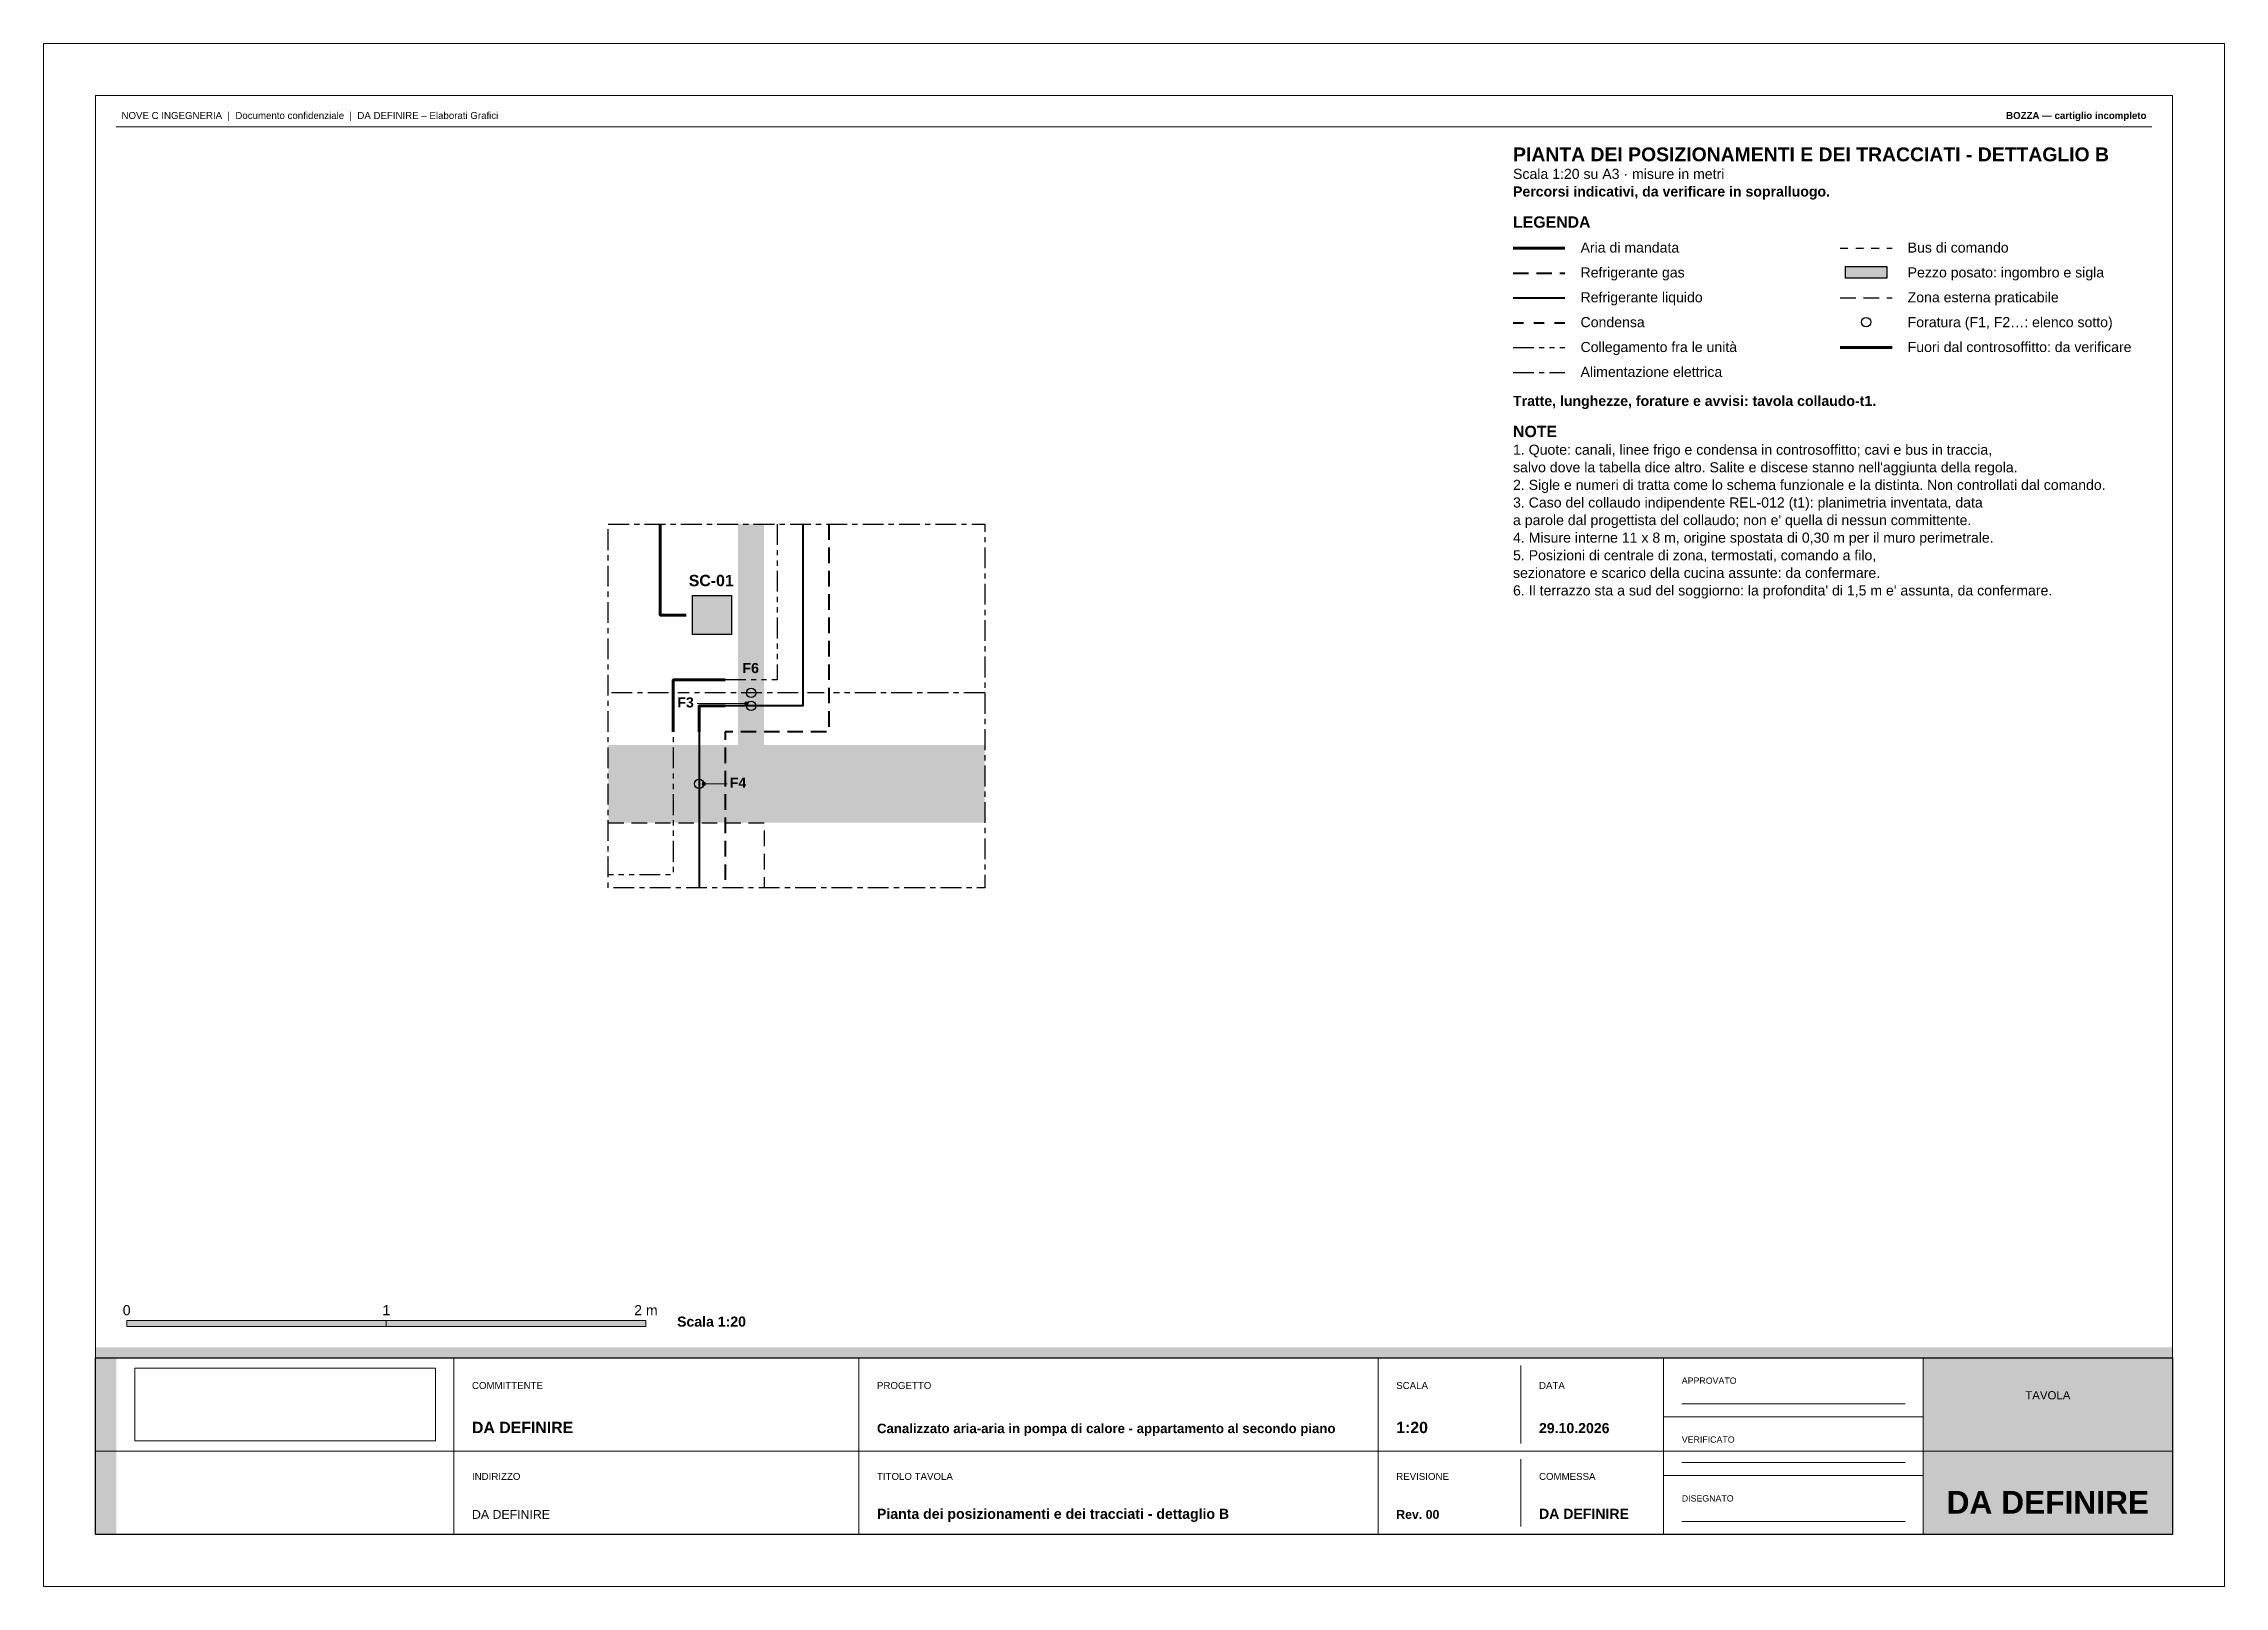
# Paper-space layout 'A3' of a CAD drawing. Header units: millimetres. Extents: x 0 to 420, y 0 to 297.
# The model-space entities are those that its viewports show. They can reach past a viewport. Long polylines and large blocks are cut down to what shows.
import ezdxf
from ezdxf.enums import TextEntityAlignment as Align

# ---------------------------------------------------------------- set-up
doc = ezdxf.new("R2010")
doc.units = ezdxf.units.MM
for name, pattern in [('NOVEC_TRATTO_1P5_1P5', [3, 1.5, -1.5]), ('NOVEC_TRATTO_2_2', [4, 2, -2]), ('NOVEC_TRATTO_3_1P5', [4.5, 3, -1.5]), ('NOVEC_TRATTO_4_1_1_1', [7, 4, -1, 1, -1]), ('NOVEC_TRATTO_4_1_1_1_1_1', [9, 4, -1, 1, -1, 1, -1])]:
    doc.linetypes.add(name, pattern=pattern)
for name, color, linetype, lineweight in [('A-AREA-IDEN', 7, 'Continuous', 18), ('A-WALL', 7, 'Continuous', 18), ('A-WALL-HOLE', 7, 'Continuous', 18), ('G-ANNO-SCAL', 7, 'Continuous', 18), ('G-ANNO-TTLB', 7, 'Continuous', 18), ('M-ANNO-IDEN', 7, 'Continuous', 18), ('M-ANNO-LEGN', 7, 'Continuous', 18), ('M-ANNO-NCSF', 7, 'Continuous', 18), ('M-EQPM', 7, 'Continuous', 18)]:
    doc.layers.add(name, color=color, linetype=linetype, lineweight=lineweight)
for name, color, linetype, lineweight, true_color in [('E-POWR-CIRC', 34, 'NOVEC_TRATTO_4_1_1_1', 30, 0x784212), ('E-POWR-LINK', 230, 'NOVEC_TRATTO_4_1_1_1_1_1', 30, 0xe91e63), ('M-CNDS-PIPE', 252, 'NOVEC_TRATTO_2_2', 40, 0x616a6b), ('M-REFG-GASS', 205, 'NOVEC_TRATTO_3_1P5', 40, 0x6c3483), ('M-REFG-LIQD', 205, 'Continuous', 40, 0x6c3483)]:
    doc.layers.add(name, color=color, linetype=linetype, lineweight=lineweight, true_color=true_color)
doc.layers.add('G-ANNO-NPLT', color=7, linetype='Continuous', lineweight=18, plot=False)
doc.styles.add('NOVEC_ARIAL', font='arial.ttf')
doc.styles.add('NOVEC_ARIAL_GRASSETTO', font='arialbd.ttf')
picture_1 = doc.add_image_def('image1.jpg', size_in_pixel=(2961, 716))

msp = doc.modelspace()

# ---------------------------------------------------------------- hatches: boundary and pattern name
at = {"layer": 'A-WALL', "true_color": 0xb3b3b3}
h = msp.add_hatch(color=9, dxfattribs=at)
h.dxf.hatch_style = 1
h.paths.add_polyline_path([(138.75, 204.5), (138.75, 159.5), (133.75, 159.5), (133.75, 204.5)])
at = {"layer": 'A-WALL', "true_color": 0x8c8c8c}
h = msp.add_hatch(color=8, dxfattribs=at)
h.dxf.hatch_style = 1
h.paths.add_polyline_path([(181.25, 147), (108.75, 147), (108.75, 162), (181.25, 162)])
at = {"layer": 'G-ANNO-SCAL', "true_color": 0x000000}
h = msp.add_hatch(color=250, dxfattribs=at)
h.dxf.hatch_style = 1
h.paths.add_polyline_path([(16, 51.2), (66, 51.2), (66, 50), (16, 50)])
at = {"layer": 'G-ANNO-SCAL', "true_color": 0xffffff}
h = msp.add_hatch(color=255, dxfattribs=at)
h.dxf.hatch_style = 1
h.paths.add_polyline_path([(66, 51.2), (116, 51.2), (116, 50), (66, 50)])
at = {"layer": 'M-ANNO-IDEN', "true_color": 0x000000}
h = msp.add_hatch(color=250, dxfattribs=at)
h.dxf.hatch_style = 1
h.paths.add_polyline_path([(135, 169.95, 1), (135.7, 169.95, 1)])
h = msp.add_hatch(color=250, dxfattribs=at)
h.dxf.hatch_style = 1
h.paths.add_polyline_path([(126.8, 154.5, 1), (127.5, 154.5, 1)])
at = {"layer": 'M-ANNO-LEGN', "true_color": 0xffffff}
h = msp.add_hatch(color=255, dxfattribs=at)
h.dxf.hatch_style = 1
h.paths.add_polyline_path([(347, 254.1033), (355, 254.1033), (355, 251.8456), (347, 251.8456)])
at = {"layer": 'M-EQPM', "true_color": 0xffffff}
h = msp.add_hatch(color=255, dxfattribs=at)
h.dxf.hatch_style = 1
h.paths.add_polyline_path([(125, 190.75), (132.5, 190.75), (132.5, 183.25), (125, 183.25)])

# ---------------------------------------------------------------- linework, layer by layer
at = {"layer": 'A-AREA-IDEN', "color": 65, "linetype": 'NOVEC_TRATTO_3_1P5', "lineweight": 25, "true_color": 0x6b8e23, "flags": 128}
msp.add_lwpolyline([(108.75, 147), (138.75, 147), (138.75, 134.5)], dxfattribs=at)
at = {"layer": 'A-WALL-HOLE', "color": 250, "lineweight": 25, "true_color": 0x000000}
for centre in [(136.25, 172), (136.25, 169.5), (126.25, 154.5)]:
    msp.add_circle(centre, 0.9, dxfattribs=at)
at = {"layer": 'E-POWR-CIRC', "color": 34, "linetype": 'NOVEC_TRATTO_4_1_1_1', "lineweight": 30, "true_color": 0x784212, "flags": 128}
for points in [[(120.35, 172), (108.75, 172)], [(145.35, 172), (122.15, 172)], [(150.35, 172), (147.15, 172)], [(181.25, 172), (152.15, 172)]]:
    msp.add_lwpolyline(points, dxfattribs=at)
at = {"layer": 'E-POWR-LINK', "color": 230, "linetype": 'NOVEC_TRATTO_4_1_1_1_1_1', "lineweight": 30, "true_color": 0xe91e63, "flags": 128}
msp.add_lwpolyline([(141.25, 204.5), (141.25, 174.5), (121.25, 174.5), (121.25, 137), (108.75, 137)], dxfattribs=at)
at = {"layer": 'G-ANNO-SCAL', "color": 250, "linetype": 'Continuous', "lineweight": 18, "true_color": 0x000000, "flags": 128}
for points in [[(16, 51.2), (66, 51.2), (66, 50), (16, 50), (16, 51.2)], [(66, 51.2), (116, 51.2), (116, 50), (66, 50), (66, 51.2)]]:
    msp.add_lwpolyline(points, dxfattribs=at)
at = {"layer": 'M-ANNO-IDEN', "color": 250, "linetype": 'NOVEC_TRATTO_4_1_1_1', "lineweight": 25, "true_color": 0x000000, "flags": 128}
msp.add_lwpolyline([(108.75, 204.5), (181.25, 204.5), (181.25, 134.5), (108.75, 134.5), (108.75, 204.5)], dxfattribs=at)
at = {"layer": 'M-ANNO-IDEN', "color": 250, "linetype": 'Continuous', "lineweight": 18, "true_color": 0x000000, "flags": 128}
for points in [[(135.35, 169.95), (125.85, 169.95)], [(127.15, 154.5), (131.65, 154.5)]]:
    msp.add_lwpolyline(points, dxfattribs=at)
at = {"layer": 'M-ANNO-IDEN', "color": 250, "lineweight": 9, "true_color": 0x000000}
for centre in [(135.35, 169.95), (127.15, 154.5)]:
    msp.add_circle(centre, 0.35, dxfattribs=at)
at = {"layer": 'M-ANNO-LEGN', "color": 134, "linetype": 'Continuous', "lineweight": 70, "true_color": 0x148f77, "flags": 128}
msp.add_lwpolyline([(283, 257.62), (293, 257.62)], dxfattribs=at)
at = {"layer": 'M-ANNO-LEGN', "color": 160, "linetype": 'NOVEC_TRATTO_1P5_1P5', "lineweight": 30, "true_color": 0x2020e0, "flags": 128}
msp.add_lwpolyline([(346, 257.62), (356, 257.62)], dxfattribs=at)
at = {"layer": 'M-ANNO-LEGN', "color": 205, "linetype": 'NOVEC_TRATTO_3_1P5', "lineweight": 40, "true_color": 0x6c3483, "flags": 128}
msp.add_lwpolyline([(283, 252.8333), (293, 252.8333)], dxfattribs=at)
at = {"layer": 'M-ANNO-LEGN', "color": 138, "linetype": 'Continuous', "lineweight": 25, "true_color": 0x1b2631, "flags": 128}
msp.add_lwpolyline([(347, 254.1033), (355, 254.1033), (355, 251.8456), (347, 251.8456), (347, 254.1033)], dxfattribs=at)
at = {"layer": 'M-ANNO-LEGN', "color": 205, "linetype": 'Continuous', "lineweight": 40, "true_color": 0x6c3483, "flags": 128}
msp.add_lwpolyline([(283, 248.0467), (293, 248.0467)], dxfattribs=at)
at = {"layer": 'M-ANNO-LEGN', "color": 65, "linetype": 'NOVEC_TRATTO_3_1P5', "lineweight": 25, "true_color": 0x6b8e23, "flags": 128}
msp.add_lwpolyline([(346, 248.0467), (356, 248.0467)], dxfattribs=at)
at = {"layer": 'M-ANNO-LEGN', "color": 252, "linetype": 'NOVEC_TRATTO_2_2', "lineweight": 40, "true_color": 0x616a6b, "flags": 128}
msp.add_lwpolyline([(283, 243.26), (293, 243.26)], dxfattribs=at)
at = {"layer": 'M-ANNO-LEGN', "color": 230, "linetype": 'NOVEC_TRATTO_4_1_1_1_1_1', "lineweight": 30, "true_color": 0xe91e63, "flags": 128}
msp.add_lwpolyline([(283, 238.4733), (293, 238.4733)], dxfattribs=at)
at = {"layer": 'M-ANNO-LEGN', "color": 31, "linetype": 'Continuous', "lineweight": 211, "true_color": 0xf4c27a, "flags": 128}
msp.add_lwpolyline([(346, 238.4733), (356, 238.4733)], dxfattribs=at)
at = {"layer": 'M-ANNO-LEGN', "color": 34, "linetype": 'NOVEC_TRATTO_4_1_1_1', "lineweight": 30, "true_color": 0x784212, "flags": 128}
msp.add_lwpolyline([(283, 233.6867), (293, 233.6867)], dxfattribs=at)
at = {"layer": 'M-ANNO-LEGN', "color": 250, "lineweight": 25, "true_color": 0x000000}
msp.add_circle((351, 243.4011), 0.9, dxfattribs=at)
at = {"layer": 'M-ANNO-NCSF', "color": 31, "linetype": 'Continuous', "lineweight": 211, "true_color": 0xf4c27a, "flags": 128}
for points in [[(118.75, 204.5), (118.75, 187), (123.75, 187)], [(131.25, 174.5), (121.25, 174.5), (121.25, 164.5)], [(131.25, 169.5), (126.25, 169.5), (126.25, 164.5)]]:
    msp.add_lwpolyline(points, dxfattribs=at)
at = {"layer": 'M-CNDS-PIPE', "color": 252, "linetype": 'NOVEC_TRATTO_2_2', "lineweight": 40, "true_color": 0x616a6b, "flags": 128}
msp.add_lwpolyline([(118.75, 204.5), (118.75, 187), (125, 187)], dxfattribs=at)
at = {"layer": 'M-EQPM', "color": 138, "linetype": 'Continuous', "lineweight": 25, "true_color": 0x1b2631, "flags": 128}
msp.add_lwpolyline([(125, 190.75), (132.5, 190.75), (132.5, 183.25), (125, 183.25), (125, 190.75)], dxfattribs=at)
at = {"layer": 'M-REFG-GASS', "color": 205, "linetype": 'NOVEC_TRATTO_3_1P5', "lineweight": 40, "true_color": 0x6c3483, "flags": 128}
msp.add_lwpolyline([(151.25, 204.5), (151.25, 164.5), (131.25, 164.5), (131.25, 134.5)], dxfattribs=at)
at = {"layer": 'M-REFG-LIQD', "color": 205, "linetype": 'Continuous', "lineweight": 40, "true_color": 0x6c3483, "flags": 128}
msp.add_lwpolyline([(146.25, 204.5), (146.25, 169.5), (126.25, 169.5), (126.25, 134.5)], dxfattribs=at)

# ---------------------------------------------------------------- texts
at = {"layer": 'G-ANNO-SCAL', "color": 250, "true_color": 0x000000, "style": 'NOVEC_ARIAL'}
for s, p in [('0', (16, 52.2)), ('1', (66, 52.2)), ('2 m', (116, 52.2))]:
    msp.add_text(s, height=1.9417, dxfattribs=at).set_placement(p, align=Align.CENTER)
at = {"layer": 'G-ANNO-SCAL', "color": 250, "true_color": 0x000000, "style": 'NOVEC_ARIAL_GRASSETTO'}
msp.add_text('Scala 1:20', height=1.9417, dxfattribs=at).set_placement((122, 50))
at = {"layer": 'M-ANNO-IDEN', "color": 250, "true_color": 0x000000, "style": 'NOVEC_ARIAL_GRASSETTO'}
for s, height, p in [('SC-01', 2.1844, (124.251, 192.548)), ('F6', 1.9417, (134.603, 175.821)), ('F3', 1.9417, (122.056, 169.202)), ('F4', 1.9417, (132.15, 153.752))]:
    msp.add_text(s, height=height, dxfattribs=at).set_placement(p)
at = {"layer": 'M-ANNO-LEGN', "color": 250, "true_color": 0x000000}
for s, height, style, p in [('Scala 1:20 su A3 · misure in metri', 1.9417, 'NOVEC_ARIAL', (283, 270.9567)), ('PIANTA DEI POSIZIONAMENTI E DEI TRACCIATI - DETTAGLIO B', 2.6698, 'NOVEC_ARIAL_GRASSETTO', (283, 274.3433)), ('Percorsi indicativi, da verificare in sopralluogo.', 1.9417, 'NOVEC_ARIAL_GRASSETTO', (283, 267.57)), ('LEGENDA', 2.1844, 'NOVEC_ARIAL_GRASSETTO', (283, 261.56)), ('Aria di mandata', 1.9417, 'NOVEC_ARIAL', (296, 256.7733)), ('Bus di comando', 1.9417, 'NOVEC_ARIAL', (359, 256.7733)), ('Refrigerante gas', 1.9417, 'NOVEC_ARIAL', (296, 251.9867)), ('Pezzo posato: ingombro e sigla', 1.9417, 'NOVEC_ARIAL', (359, 251.9867)), ('Refrigerante liquido', 1.9417, 'NOVEC_ARIAL', (296, 247.2)), ('Zona esterna praticabile', 1.9417, 'NOVEC_ARIAL', (359, 247.2)), ('Condensa', 1.9417, 'NOVEC_ARIAL', (296, 242.4133)), ('Foratura (F1, F2…: elenco sotto)', 1.9417, 'NOVEC_ARIAL', (359, 242.4133)), ('Collegamento fra le unità', 1.9417, 'NOVEC_ARIAL', (296, 237.6267)), ('Fuori dal controsoffitto: da verificare', 1.9417, 'NOVEC_ARIAL', (359, 237.6267)), ('Alimentazione elettrica', 1.9417, 'NOVEC_ARIAL', (296, 232.84)), ('Tratte, lunghezze, forature e avvisi: tavola collaudo-t1.', 1.9417, 'NOVEC_ARIAL_GRASSETTO', (283, 227.2533)), ('NOTE', 2.1844, 'NOVEC_ARIAL_GRASSETTO', (283, 221.2433)), ('1. Quote: canali, linee frigo e condensa in controsoffitto; cavi e bus in traccia,', 1.9417, 'NOVEC_ARIAL', (283, 217.8567)), ("salvo dove la tabella dice altro. Salite e discese stanno nell'aggiunta della regola.", 1.9417, 'NOVEC_ARIAL', (283, 214.47)), ('2. Sigle e numeri di tratta come lo schema funzionale e la distinta. Non controllati dal comando.', 1.9417, 'NOVEC_ARIAL', (283, 211.0833)), ('3. Caso del collaudo indipendente REL-012 (t1): planimetria inventata, data', 1.9417, 'NOVEC_ARIAL', (283, 207.6967)), ("a parole dal progettista del collaudo; non e' quella di nessun committente.", 1.9417, 'NOVEC_ARIAL', (283, 204.31)), ('4. Misure interne 11 x 8 m, origine spostata di 0,30 m per il muro perimetrale.', 1.9417, 'NOVEC_ARIAL', (283, 200.9233)), ('5. Posizioni di centrale di zona, termostati, comando a filo,', 1.9417, 'NOVEC_ARIAL', (283, 197.5367)), ('sezionatore e scarico della cucina assunte: da confermare.', 1.9417, 'NOVEC_ARIAL', (283, 194.15)), ("6. Il terrazzo sta a sud del soggiorno: la profondita' di 1,5 m e' assunta, da confermare.", 1.9417, 'NOVEC_ARIAL', (283, 190.7633))]:
    msp.add_text(s, height=height, dxfattribs=dict(at, style=style)).set_placement(p)

psp = doc.layouts.new('A3')

# ---------------------------------------------------------------- hatches: boundary and pattern name
at = {"layer": 'G-ANNO-TTLB', "true_color": 0x2abfbf}
h = psp.add_hatch(color=133, dxfattribs=at)
h.dxf.hatch_style = 1
h.paths.add_polyline_path([(10, 46), (410, 46), (410, 44), (10, 44)])
at = {"layer": 'G-ANNO-TTLB', "true_color": 0x1c2e4a}
h = psp.add_hatch(color=159, dxfattribs=at)
h.dxf.hatch_style = 1
h.paths.add_polyline_path([(10, 44), (14, 44), (14, 10), (10, 10)])
at = {"layer": 'G-ANNO-TTLB', "true_color": 0x2abfbf}
h = psp.add_hatch(color=133, dxfattribs=at)
h.dxf.hatch_style = 1
h.paths.add_polyline_path([(362, 46), (410, 46), (410, 44), (362, 44)])
at = {"layer": 'G-ANNO-TTLB', "true_color": 0x1c2e4a}
h = psp.add_hatch(color=159, dxfattribs=at)
h.dxf.hatch_style = 1
h.paths.add_polyline_path([(362, 44), (410, 44), (410, 10), (362, 10)])

# ---------------------------------------------------------------- linework, layer by layer
at = {"layer": 'G-ANNO-TTLB', "color": 254, "lineweight": 9, "true_color": 0xe0e0e0}
for p, q in [((14, 281), (406, 281)), ((79, 10), (79, 44)), ((284.5, 27.5), (284.5, 42.5)), ((315.5, 35.167), (358.5, 35.167)), ((312, 32.667), (362, 32.667)), ((284.5, 11.5), (284.5, 24.5)), ((312, 21.333), (362, 21.333)), ((315.5, 23.833), (358.5, 23.833)), ((315.5, 12.5), (358.5, 12.5))]:
    psp.add_line(p, q, dxfattribs=at)
at = {"layer": 'G-ANNO-TTLB', "color": 159, "lineweight": 15, "true_color": 0x1c2e4a}
for p, q in [((79, 10), (79, 44)), ((157, 10), (157, 44)), ((257, 10), (257, 44)), ((312, 10), (312, 44)), ((362, 10), (362, 44))]:
    psp.add_line(p, q, dxfattribs=at)
at = {"layer": 'G-ANNO-TTLB', "color": 254, "lineweight": 15, "true_color": 0xe0e0e0}
psp.add_line((10, 26), (410, 26), dxfattribs=at)
at = {"layer": 'G-ANNO-TTLB', "color": 159, "lineweight": 18, "true_color": 0x1c2e4a}
psp.add_lwpolyline([(10, 287), (410, 287), (410, 10), (10, 10)], close=True, dxfattribs=at)
at = {"layer": 'G-ANNO-TTLB', "color": 159, "lineweight": 30, "true_color": 0x1c2e4a}
psp.add_lwpolyline([(10, 44), (410, 44), (410, 10), (10, 10)], close=True, dxfattribs=at)

# ---------------------------------------------------------------- texts
at = {"layer": 'G-ANNO-TTLB', "color": 253, "true_color": 0x999999, "style": 'NOVEC_ARIAL'}
for s, height, p in [('NOVE C INGEGNERIA  |  Documento confidenziale  |  DA DEFINIRE – Elaborati Grafici', 1.3349, (15, 282.5)), ('COMMITTENTE', 1.3349, (82.5, 38)), ('PROGETTO', 1.3349, (160.5, 38)), ('SCALA', 1.3349, (260.5, 38)), ('DATA', 1.3349, (288, 38)), ('APPROVATO', 1.2136, (315.5, 39)), ('VERIFICATO', 1.2136, (315.5, 27.667)), ('INDIRIZZO', 1.3349, (82.5, 20.5)), ('TITOLO TAVOLA', 1.3349, (160.5, 20.5)), ('REVISIONE', 1.3349, (260.5, 20.5)), ('COMMESSA', 1.3349, (288, 20.5)), ('DISEGNATO', 1.2136, (315.5, 16.333))]:
    psp.add_text(s, height=height, dxfattribs=at).set_placement(p)
at = {"layer": 'G-ANNO-TTLB', "color": 59, "true_color": 0x2d2d2d, "style": 'NOVEC_ARIAL_GRASSETTO'}
psp.add_text('BOZZA — cartiglio incompleto', height=1.3349, dxfattribs=at).set_placement((405, 282.5), align=Align.RIGHT)
at = {"layer": 'G-ANNO-TTLB', "color": 255, "true_color": 0xffffff, "transparency": 33554559, "style": 'NOVEC_ARIAL'}
psp.add_text('TAVOLA', height=1.5777, dxfattribs=at).set_placement((386, 36), align=Align.CENTER)
at = {"layer": 'G-ANNO-TTLB', "color": 59, "true_color": 0x2d2d2d}
for s, height, style, p in [('DA DEFINIRE', 2.1844, 'NOVEC_ARIAL_GRASSETTO', (82.5, 29.5)), ('Canalizzato aria-aria in pompa di calore - appartamento al secondo piano', 1.8203, 'NOVEC_ARIAL_GRASSETTO', (160.5, 29.5)), ('1:20', 2.1844, 'NOVEC_ARIAL_GRASSETTO', (260.5, 29.5)), ('29.10.2026', 1.9417, 'NOVEC_ARIAL_GRASSETTO', (288, 29.5)), ('DA DEFINIRE', 1.6989, 'NOVEC_ARIAL', (82.5, 13)), ('Pianta dei posizionamenti e dei tracciati - dettaglio B', 1.9417, 'NOVEC_ARIAL_GRASSETTO', (160.5, 13)), ('Rev. 00', 1.6989, 'NOVEC_ARIAL_GRASSETTO', (260.5, 13)), ('DA DEFINIRE', 1.9417, 'NOVEC_ARIAL_GRASSETTO', (288, 13))]:
    psp.add_text(s, height=height, dxfattribs=dict(at, style=style)).set_placement(p)
at = {"layer": 'G-ANNO-TTLB', "color": 255, "true_color": 0xffffff, "style": 'NOVEC_ARIAL_GRASSETTO'}
psp.add_text('DA DEFINIRE', height=4.3688, dxfattribs=at).set_placement((386, 14), align=Align.CENTER)

# ---------------------------------------------------------------- pictures from other files: only their frames are drawn
at = {"layer": 'G-ANNO-TTLB'}
image = psp.add_image(picture_1, insert=(17.552, 28), size_in_units=(57.896, 14), dxfattribs=at)

# ---------------------------------------------------------------- viewports
at = {"layer": 'G-ANNO-NPLT'}
psp.add_viewport(center=(210, 148.5), size=(420, 297), view_center_point=(210, 148.5), view_height=297, dxfattribs=at)

doc.saveas('drawing.dxf')
